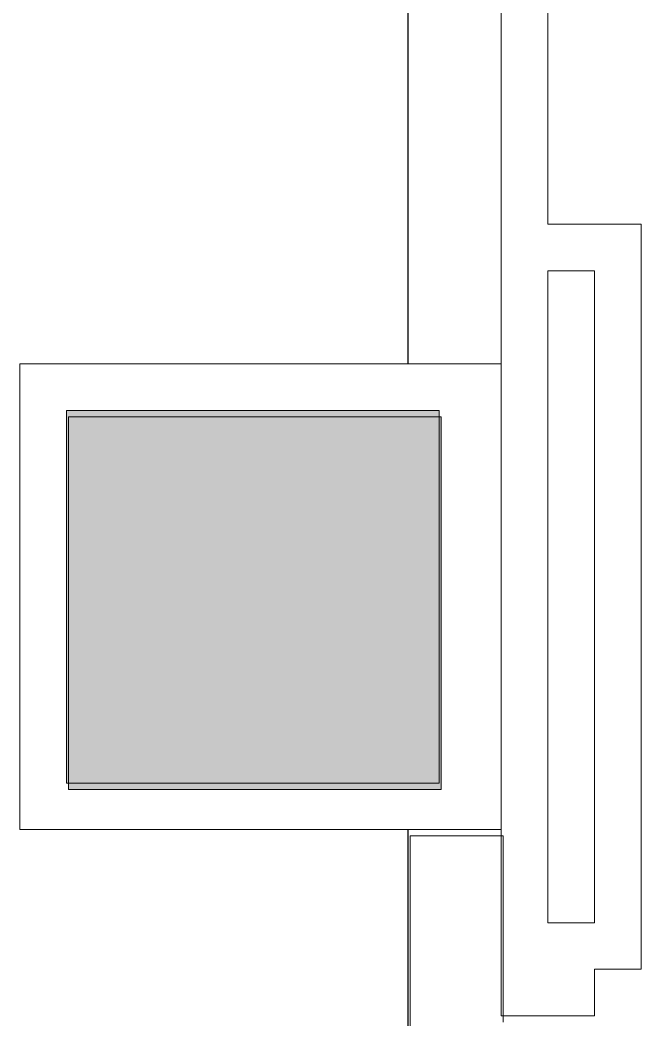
# Model space of a CAD drawing. Header units: inches. Extents: x -1221 to 179, y -822 to 880.
# Drawn here: x 100.9 to 140.9, y 374.3 to 438.6 of the extents above; entities that cross this region are included whole.
import ezdxf
from ezdxf.xclip import XClip

# ---------------------------------------------------------------- set-up
doc = ezdxf.new("R2010")
doc.units = ezdxf.units.IN
doc.header["$MEASUREMENT"] = 0
doc.header["$XCLIPFRAME"] = 2
doc.layers.add('L1$0$A-Anno-Revs-FinF', color=181, linetype='Continuous')
doc.layers.add('L1$0$GLZ_GLAZING', color=7, linetype='Continuous')
for name, color, linetype, lineweight in [('L1$0$BB Columns_Pen_No__3', 7, 'Continuous', 20), ('L1$0$BB Columns_Pen_No__7', 7, 'Continuous', 20), ('L1$0$BB Columns_Pen_No__95', 8, 'Continuous', 20), ('L1$0$BB Shell_Pen_No__100', 7, 'Continuous', 20), ('X1$0$18_0109_REV_dwg _7_', 8, 'Continuous', 9), ('X1$0$A-WALL', 113, 'Continuous', 9), ('X1$0$S-COLS', 52, 'Continuous', 9)]:
    doc.layers.add(name, color=color, linetype=linetype, lineweight=lineweight)

# ---------------------------------------------------------------- blocks, each defined once
blk = doc.blocks.new('L1$0$window-fixed')
at = {"layer": 'L1$0$GLZ_GLAZING', "color": 30, "linetype": 'Continuous', "const_width": 0.00174}
blk.add_lwpolyline([(-6763.596, 3783.311), (-6761.104, 3783.311), (-6761.104, 3786.061), (-6761.604, 3786.061), (-6761.604, 3787.061), (-6761.104, 3787.061), (-6761.096, 3788.311), (-6763.596, 3788.311), (-6763.596, 3787.061), (-6763.596, 3787.061), (-6763.596, 3786.061), (-6763.596, 3786.061)], close=True, dxfattribs=at)
blk = doc.blocks.new('L1')
at = {"layer": 'L1$0$BB Columns_Pen_No__95', "linetype": 'Continuous', "lineweight": 0, "true_color": 0x3f3f3f}
blk.add_hatch(color=250, dxfattribs=at).paths.add_polyline_path([(-6238.69, 3336.066), (-6262.69, 3336.066), (-6262.69, 3312.066), (-6238.69, 3312.066)])
at = {"layer": 'L1$0$A-Anno-Revs-FinF'}
for p, q in [((-6240.69, 3339.066), (-6240.69, 3397.316)), ((-6240.69, 3159.066), (-6240.69, 3309.066))]:
    blk.add_line(p, q, dxfattribs=at)
at = {"layer": 'L1$0$BB Columns_Pen_No__3', "linetype": 'Continuous'}
for p, q in [((-6234.69, 3339.066), (-6265.69, 3339.066)), ((-6265.69, 3339.066), (-6265.69, 3309.066)), ((-6265.69, 3309.066), (-6234.69, 3309.066))]:
    blk.add_line(p, q, dxfattribs=at)
at = {"layer": 'L1$0$BB Columns_Pen_No__7', "linetype": 'Continuous', "flags": 128}
blk.add_lwpolyline([(-6238.69, 3336.066), (-6262.69, 3336.066), (-6262.69, 3312.066), (-6238.69, 3312.066)], close=True, dxfattribs=at)
at = {"layer": 'L1$0$BB Shell_Pen_No__100', "linetype": 'Continuous', "flags": 128}
for points in [[(-6234.69, 3403.316), (-6234.69, 3303.066)], [(-6231.69, 3348.066), (-6231.69, 3367.841)], [(-6225.69, 3348.066), (-6231.69, 3348.066)], [(-6225.69, 3300.066), (-6225.69, 3348.066)], [(-6231.69, 3303.066), (-6231.69, 3345.066)], [(-6231.69, 3345.066), (-6228.69, 3345.066)], [(-6228.69, 3345.066), (-6228.69, 3303.066)], [(-6234.69, 3303.066), (-6234.69, 3297.066)], [(-6228.69, 3303.066), (-6231.69, 3303.066)], [(-6234.69, 3297.066), (-6228.69, 3297.066), (-6228.69, 3300.066)], [(-6228.69, 3300.066), (-6225.69, 3300.066)]]:
    blk.add_lwpolyline(points, dxfattribs=at)
at = {"layer": 'L1$0$A-Anno-Revs-FinF', "rotation": 270}
blk.add_blockref('L1$0$window-fixed', (-10017.001, -3466.529), dxfattribs=at)
blk = doc.blocks.new('X1$0$Walls 9 - Walls 1-5281932-FIRST FLOOR POWER _ SIGNAL')
at = {"layer": 'X1$0$A-WALL'}
for p, q in [((126.071, 386.056), (126.071, 238.384)), ((132.071, 386.056), (126.071, 386.056)), ((132.071, 374.056), (132.071, 386.056))]:
    blk.add_line(p, q, dxfattribs=at)
blk = doc.blocks.new('X1$0$Concrete-Rectangular-Column - 24 X 24-V44-FIRST FLOOR POWER _ SIGNAL')
at = {"layer": 'X1$0$S-COLS'}
blk.add_hatch(color=7, dxfattribs=at).paths.add_polyline_path([(-12, -12), (12, -12), (12, 12), (-12, 12), (-12, 11.281)], flags=0)
at = {"layer": 'X1$0$S-COLS', "color": 8, "lineweight": 20}
for p, q in [((12, 12), (-12, 12)), ((-12, 12), (-12, -12)), ((12, -12), (12, 12)), ((-12, -12), (12, -12))]:
    blk.add_line(p, q, dxfattribs=at)
blk = doc.blocks.new('X1')
at = {"layer": 'X1$0$18_0109_REV_dwg _7_'}
ref = blk.add_blockref('L1', (6366.63, -2922.603), dxfattribs=at)
XClip(ref).set_block_clipping_path([(-7587.3890141857, 2122.8758432012), (-6188.1189173454, 3796.6416784023)])
at = {"layer": 'X1$0$A-WALL'}
blk.add_blockref('X1$0$Walls 9 - Walls 1-5281932-FIRST FLOOR POWER _ SIGNAL', (0, 0), dxfattribs=at)
at = {"layer": 'X1$0$S-COLS'}
blk.add_blockref('X1$0$Concrete-Rectangular-Column - 24 X 24-V44-FIRST FLOOR POWER _ SIGNAL', (116.071, 401.056), dxfattribs=at)

msp = doc.modelspace()

# ---------------------------------------------------------------- block references
at = {"color": 253}
msp.add_blockref('X1', (0, 0), dxfattribs=at)

doc.saveas('drawing.dxf')
